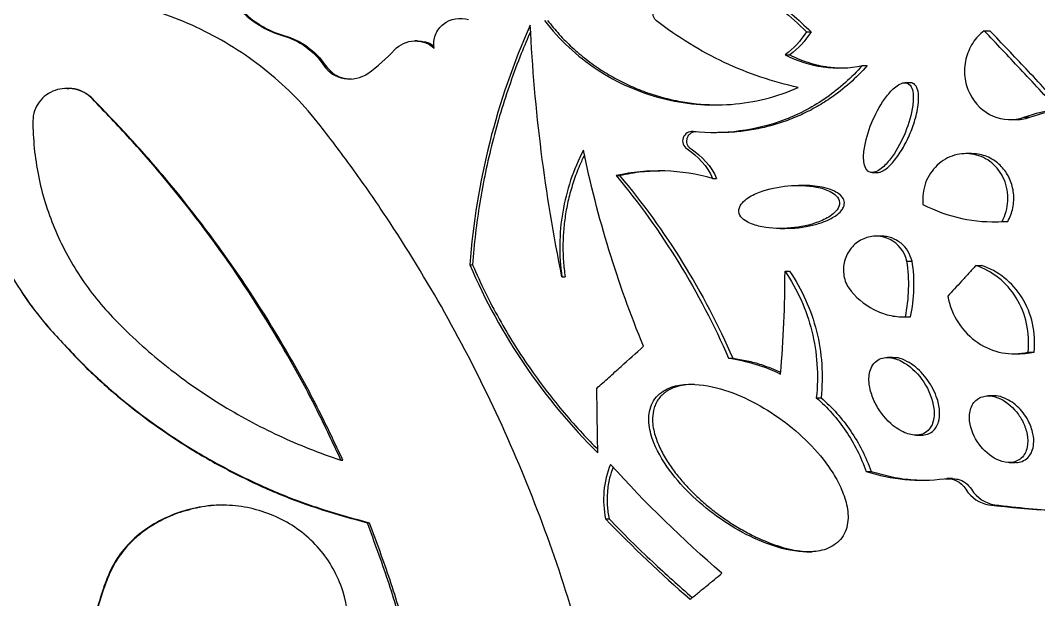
# Model space of a CAD drawing. Header units: millimetres. Extents: x 8 to 586, y 8 to 412.
# Drawn here: x 245.08 to 261.48, y 236.72 to 246.05 of the extents above; entities that cross this region are included whole.
import ezdxf

# ---------------------------------------------------------------- set-up
doc = ezdxf.new("R2010")
doc.units = ezdxf.units.MM
doc.layers.add('OUTLINE', color=7, linetype='Continuous', lineweight=25)

msp = doc.modelspace()

# ---------------------------------------------------------------- linework, layer by layer
at = {"layer": 'OUTLINE'}
for p, q in [((257.73888, 245.86256), (257.81378, 245.86256)), ((260.60084, 245.87928), (260.69267, 245.87928)), ((251.47715, 245.7162), (251.43844, 245.7162)), ((257.39763, 245.49222), (257.47052, 245.49222)), ((258.63901, 245.31868), (258.71927, 245.31868)), ((259.40955, 245.04261), (259.3246, 245.04261)), ((245.83525, 244.95234), (245.83078, 244.95234)), ((261.24136, 244.48584), (261.33707, 244.48584)), ((261.01649, 244.44883), (261.11159, 244.44883)), ((260.39891, 243.90188), (260.308, 243.90188)), ((254.67411, 243.54862), (254.73096, 243.54862)), ((256.22652, 243.50137), (256.29258, 243.50137)), ((258.79502, 243.5972), (258.87688, 243.5972)), ((257.68765, 243.38996), (257.61266, 243.38996)), ((257.31597, 242.69749), (257.38895, 242.69749)), ((260.73559, 242.80497), (260.82892, 242.80497)), ((260.88816, 242.80982), (260.98189, 242.80982)), ((258.94238, 242.57389), (258.8601, 242.57389)), ((252.31838, 242.11395), (252.36132, 242.11395)), ((259.35638, 242.17136), (259.44107, 242.17136)), ((260.46603, 242.10048), (260.5573, 242.10048)), ((253.80126, 241.91736), (253.853, 241.91736)), ((257.39366, 242.00897), (257.46671, 242.00897)), ((259.3214, 241.27318), (259.40648, 241.27318)), ((259.33142, 241.27322), (259.41601, 241.27322)), ((259.40653, 241.27397), (259.41601, 241.27322)), ((245.564, 241.0686), (245.56687, 241.0686)), ((261.30814, 240.70783), (261.4045, 240.70783)), ((256.48426, 240.61023), (256.55198, 240.61023)), ((259.12593, 240.62139), (259.04239, 240.62139)), ((261.07762, 240.68014), (261.17327, 240.68014)), ((257.89768, 239.97216), (257.97383, 239.97216)), ((260.75692, 240.00287), (260.66365, 240.00287)), ((259.50088, 239.37054), (259.5872, 239.37054)), ((250.24288, 238.96931), (250.27357, 238.96931)), ((261.00559, 238.93012), (261.10095, 238.93012)), ((258.69988, 238.78813), (258.78086, 238.78813)), ((259.98041, 238.66449), (260.04664, 238.66975)), ((260.0922, 238.67258), (260.00058, 238.67258)), ((250.66402, 237.96123), (250.69724, 237.96123)), ((254.504, 238.02301), (254.56006, 238.02301))]:
    msp.add_line(p, q, dxfattribs=at)
at = {"layer": 'OUTLINE', "flags": 128}
msp.add_lwpolyline([(254.37927, 239.08556), (254.37493, 239.34522), (254.36842, 239.73472), (254.3619, 240.12421)], dxfattribs=at)
at = {"layer": 'OUTLINE'}
for points, knots in [([(253.94579, 247.3136), (254.30132, 247.32845), (254.65011, 247.308), (255.1637, 247.22666), (255.33329, 247.19102), (255.66922, 247.10227), (255.83649, 247.04877), (256.3259, 246.86336), (256.63402, 246.70795), (257.21504, 246.33359), (257.48969, 246.1126), (257.73888, 245.86256)], [0, 0, 0, 0, 0.25, 0.25, 0.375, 0.375, 0.5, 0.5, 0.75, 0.75, 1, 1, 1, 1]), ([(254.22266, 247.31284), (254.30926, 247.31372), (254.55738, 247.31624), (254.96851, 247.2724), (255.45124, 247.18305), (255.91217, 247.04913), (256.34367, 246.87927), (256.74892, 246.6764), (257.13739, 246.43386), (257.49676, 246.16332), (257.71152, 245.95957), (257.81378, 245.86256)], [0, 0, 0, 0, 0.06463682, 0.18517369, 0.30969976, 0.43422292, 0.54739542, 0.66056753, 0.77725538, 0.89393915, 1, 1, 1, 1]), ([(248.27233, 246.94257), (248.29224, 246.80735), (248.33198, 246.67872), (248.4496, 246.43414), (248.52625, 246.32175), (248.79974, 246.02331), (249.03875, 245.87902), (249.29924, 245.80426)], [0, 0, 0, 0, 0.25, 0.25, 0.5, 0.5, 1, 1, 1, 1]), ([(248.2912, 246.94257), (248.31128, 246.80699), (248.35141, 246.6781), (248.47011, 246.43316), (248.54735, 246.3208), (248.82282, 246.02249), (249.06292, 245.87881), (249.32421, 245.80426)], [0, 0, 0, 0, 0.25, 0.25, 0.5, 0.5, 1, 1, 1, 1]), ([(245.71177, 246.47265), (245.50595, 246.48161), (245.30264, 246.45272), (245.01163, 246.3537), (244.91898, 246.31204), (244.74245, 246.21127), (244.65769, 246.15128), (244.50398, 246.01723), (244.43459, 245.94323), (244.31125, 245.78082), (244.2574, 245.69193), (244.12814, 245.41581), (244.08127, 245.21174), (244.08072, 245.00538)], [0, 0, 0, 0, 0.25, 0.25, 0.375, 0.375, 0.5, 0.5, 0.625, 0.625, 0.75, 0.75, 1, 1, 1, 1]), ([(249.90866, 244.35601), (249.65842, 244.67707), (249.37684, 244.96212), (248.91123, 245.34062), (248.74874, 245.45851), (248.40894, 245.67756), (248.23125, 245.77873), (247.68926, 246.04967), (247.31198, 246.19026), (246.52595, 246.39317), (246.12025, 246.45399), (245.71177, 246.47265)], [0, 0, 0, 0, 0.25, 0.25, 0.375, 0.375, 0.5, 0.5, 0.75, 0.75, 1, 1, 1, 1]), ([(255.32491, 246.03916), (255.31233, 246.04903), (255.30115, 246.06125), (255.29239, 246.07493), (255.28361, 246.08863), (255.27702, 246.10419), (255.27332, 246.12027), (255.26977, 246.13566), (255.26878, 246.15197), (255.2705, 246.16775), (255.27216, 246.18295), (255.27637, 246.19807), (255.28271, 246.21189), (255.28907, 246.22577), (255.29774, 246.23871), (255.30798, 246.24976), (255.31858, 246.26119), (255.3311, 246.27089), (255.34454, 246.27831), (255.35879, 246.28618), (255.37441, 246.29168), (255.39023, 246.2946), (255.40357, 246.29705), (255.41728, 246.29772), (255.43075, 246.29666)], [0, 0, 0, 0, 0.00004961962, 0.00004961962, 0.00004961962, 0.000099375842, 0.000099375842, 0.000099375842, 0.000147006824, 0.000147006824, 0.000147006824, 0.000192854615, 0.000192854615, 0.000192854615, 0.000238885519, 0.000238885519, 0.000238885519, 0.000286470266, 0.000286470266, 0.000286470266, 0.000336956382, 0.000336956382, 0.000336956382, 0.000379318212, 0.000379318212, 0.000379318212, 0.000379318212]), ([(251.74424, 245.5979), (251.73112, 245.67029), (251.73828, 245.74522), (251.79029, 245.8809), (251.83562, 245.94168), (252.00491, 246.07637), (252.16153, 246.10269), (252.29845, 246.05844)], [0, 0, 0, 0, 0.25, 0.25, 0.5, 0.5, 1, 1, 1, 1]), ([(253.51921, 246.04607), (253.75869, 245.7323), (254.0421, 245.46993), (254.69041, 245.04294), (255.03867, 244.88951), (255.77688, 244.69862), (256.15017, 244.66586), (256.7121, 244.70931), (256.89767, 244.73918), (257.25879, 244.82963), (257.43535, 244.89026), (257.60801, 244.9661)], [0, 0, 0, 0, 0.25, 0.25, 0.5, 0.5, 0.75, 0.75, 0.875, 0.875, 1, 1, 1, 1]), ([(253.56913, 246.04608), (253.63063, 245.9699), (253.75361, 245.81754), (253.9628, 245.60859), (254.1895, 245.41635), (254.43102, 245.24523), (254.68211, 245.09675), (254.94308, 244.96998), (255.21504, 244.8653), (255.49716, 244.78259), (255.78512, 244.72449), (256.04546, 244.69127), (256.20882, 244.68896), (256.2746, 244.68803)], [0, 0, 0, 0, 0.09181684, 0.18363117, 0.2782183, 0.37281177, 0.46458568, 0.55636039, 0.6506202, 0.74488444, 0.84028732, 0.93568674, 1, 1, 1, 1]), ([(257.60801, 244.9661), (257.20106, 245.0549), (256.80115, 245.19026), (256.03216, 245.55068), (255.66677, 245.77358), (255.32491, 246.03916)], [0, 0, 0, 0, 0.5, 0.5, 1, 1, 1, 1]), ([(253.29862, 245.8725), (253.24678, 245.75261), (253.12888, 245.47997), (252.96821, 245.04449), (252.81315, 244.56897), (252.67962, 244.0875), (252.56701, 243.60143), (252.47597, 243.11028), (252.40477, 242.61431), (252.3758, 242.28074), (252.36132, 242.11395)], [0, 0, 0, 0, 0.100867954, 0.229394319, 0.357922809, 0.486454, 0.614319444, 0.742186949, 0.871091258, 1, 1, 1, 1]), ([(260.60084, 245.87928), (260.5296, 245.82508), (260.46778, 245.75877), (260.36656, 245.60253), (260.3293, 245.51578), (260.28519, 245.32996), (260.27923, 245.23344), (260.3, 245.04406), (260.32695, 244.95183), (260.44889, 244.70239), (260.58732, 244.57233), (260.90129, 244.43779), (261.07853, 244.43093), (261.24136, 244.48585)], [0, 0, 0, 0, 0.125, 0.125, 0.25, 0.25, 0.375, 0.375, 0.5, 0.5, 0.75, 0.75, 1, 1, 1, 1]), ([(261.79303, 244.60824), (261.69147, 244.71784), (261.5896, 244.82744), (261.4874, 244.93703), (261.3852, 245.04662), (261.28269, 245.1562), (261.17986, 245.26578), (260.98793, 245.4703), (260.79491, 245.6748), (260.60084, 245.87928)], [0, 0, 0, 0, 0.00048387041, 0.00048387041, 0.00048387041, 0.00096774082, 0.00096774082, 0.00096774082, 0.00187089244, 0.00187089244, 0.00187089244, 0.00187089244]), ([(261.892, 244.60824), (261.79016, 244.71749), (261.688, 244.82674), (261.58552, 244.93598), (261.48304, 245.04522), (261.38024, 245.15446), (261.27713, 245.26369), (261.08341, 245.46891), (260.88857, 245.67411), (260.69267, 245.87928)], [0, 0, 0, 0, 0.00048387041, 0.00048387041, 0.00048387041, 0.00096774082, 0.00096774082, 0.00096774082, 0.00187686103, 0.00187686103, 0.00187686103, 0.00187686103]), ([(251.107, 245.57234), (251.18871, 245.66027), (251.30419, 245.71127), (251.53818, 245.72044), (251.65643, 245.67834), (251.74424, 245.5979)], [0, 0, 0, 0, 0.5, 0.5, 1, 1, 1, 1]), ([(251.47673, 245.70973), (251.50594, 245.71053), (251.58782, 245.71277), (251.68086, 245.67626), (251.73315, 245.63576), (251.74381, 245.62751)], [0, 0, 0, 0, 0.30627768, 0.85866765, 1, 1, 1, 1]), ([(257.39763, 245.49222), (257.59052, 245.39164), (257.79712, 245.32612), (258.21946, 245.26777), (258.43076, 245.27493), (258.63901, 245.31869)], [0, 0, 0, 0, 0.5, 0.5, 1, 1, 1, 1]), ([(257.47052, 245.49222), (257.52441, 245.46611), (257.63262, 245.41366), (257.8523, 245.33861), (258.09685, 245.28449), (258.28491, 245.28377), (258.36153, 245.28347)], [0, 0, 0, 0, 0.19191406, 0.3853886, 0.74961361, 1, 1, 1, 1]), ([(249.96595, 245.32112), (250.04084, 245.20812), (250.16282, 245.13208), (250.42425, 245.08637), (250.56393, 245.11646), (250.6748, 245.19364)], [0, 0, 0, 0, 0.5, 0.5, 1, 1, 1, 1]), ([(249.99487, 245.32111), (250.03021, 245.27852), (250.10086, 245.1934), (250.2509, 245.11635), (250.35896, 245.10751), (250.41234, 245.10315)], [0, 0, 0, 0, 0.33635414, 0.67219845, 1, 1, 1, 1]), ([(258.63901, 245.31869), (258.46703, 245.12308), (258.2758, 244.95261), (257.85553, 244.65992), (257.63236, 244.54199), (257.1644, 244.36141), (256.91636, 244.29852), (256.41901, 244.23334), (256.16773, 244.2297), (255.91375, 244.25578)], [0, 0, 0, 0, 0.25, 0.25, 0.5, 0.5, 0.75, 0.75, 1, 1, 1, 1]), ([(258.71927, 245.31868), (258.62694, 245.22158), (258.44085, 245.02586), (258.15313, 244.80659), (257.88094, 244.63856), (257.62976, 244.51288), (257.36666, 244.4092), (257.0959, 244.32933), (256.82204, 244.27473), (256.56181, 244.24315), (256.39179, 244.2413), (256.31415, 244.24046)], [0, 0, 0, 0, 0.14540599, 0.29306045, 0.39562485, 0.49819267, 0.60372009, 0.70924775, 0.81161213, 0.91397622, 1, 1, 1, 1]), ([(244.08072, 245.00538), (244.08057, 244.64399), (244.11352, 244.28834), (244.24229, 243.58798), (244.33879, 243.24152), (244.59432, 242.56761), (244.75055, 242.24652), (245.11685, 241.6344), (245.32812, 241.34206), (245.564, 241.0686)], [0, 0, 0, 0, 0.25, 0.25, 0.5, 0.5, 0.75, 0.75, 1, 1, 1, 1]), ([(258.75045, 243.60676), (258.78254, 243.59206), (258.81888, 243.59617), (258.88439, 243.62009), (258.91445, 243.63919), (258.99867, 243.70445), (259.04682, 243.75821), (259.17962, 243.93073), (259.25118, 244.06008), (259.3696, 244.33126), (259.41696, 244.47375), (259.45548, 244.69399), (259.46339, 244.76949), (259.4554, 244.8813), (259.4495, 244.91882), (259.42244, 244.98801), (259.3998, 245.01951), (259.33685, 245.04762), (259.30037, 245.04336), (259.23581, 245.01938), (259.20569, 245.00015), (259.12234, 244.93527), (259.07374, 244.88109), (258.9411, 244.70893), (258.86912, 244.57955), (258.7502, 244.30907), (258.7025, 244.167), (258.66359, 243.94723), (258.65549, 243.87175), (258.66346, 243.7595), (258.66924, 243.7229), (258.69585, 243.65365), (258.71836, 243.62145), (258.75045, 243.60676)], [0, 0, 0, 0, 0.03125, 0.03125, 0.0625, 0.0625, 0.125, 0.125, 0.25, 0.25, 0.375, 0.375, 0.4375, 0.4375, 0.46875, 0.46875, 0.5, 0.5, 0.53125, 0.53125, 0.5625, 0.5625, 0.625, 0.625, 0.75, 0.75, 0.875, 0.875, 0.9375, 0.9375, 0.96875, 0.96875, 1, 1, 1, 1]), ([(258.87677, 243.59809), (258.8926, 243.59955), (258.93932, 243.60386), (259.01184, 243.64804), (259.08938, 243.71455), (259.19108, 243.83118), (259.30402, 244.0016), (259.41479, 244.23064), (259.48782, 244.43692), (259.52947, 244.61427), (259.54748, 244.75791), (259.54448, 244.87647), (259.52043, 244.96177), (259.49245, 245.00877), (259.45556, 245.03428), (259.42782, 245.04381), (259.41229, 245.04162), (259.40906, 245.04116)], [0, 0, 0, 0, 0.02878676, 0.08498176, 0.14666931, 0.20852623, 0.35205742, 0.49534676, 0.63863448, 0.71920786, 0.79963046, 0.88009564, 0.91417752, 0.94859635, 0.97132551, 0.99404934, 1, 1, 1, 1]), ([(246.23489, 244.78751), (246.15867, 244.86433), (246.06107, 244.91639), (245.8519, 244.96186), (245.7399, 244.95479), (245.5388, 244.88327), (245.44806, 244.81863), (245.31883, 244.64556), (245.28332, 244.54031), (245.2827, 244.43195)], [0, 0, 0, 0, 0.25, 0.25, 0.5, 0.5, 0.75, 0.75, 1, 1, 1, 1]), ([(246.24172, 244.7875), (246.2184, 244.80866), (246.17174, 244.85098), (246.0626, 244.91244), (245.94693, 244.95434), (245.85996, 244.94689), (245.83555, 244.9448)], [0, 0, 0, 0, 0.20974664, 0.41950822, 0.83702712, 1, 1, 1, 1]), ([(250.24288, 238.96931), (250.11739, 239.2372), (249.99176, 239.50509), (249.72706, 240.03394), (249.58732, 240.29454), (249.14967, 241.06699), (248.83599, 241.56925), (248.16352, 242.54381), (247.80487, 243.01603), (247.23931, 243.69947), (247.04562, 243.923), (246.64576, 244.35972), (246.44041, 244.57362), (246.23489, 244.78751)], [0, 0, 0, 0, 0.125, 0.125, 0.25, 0.25, 0.5, 0.5, 0.75, 0.75, 0.875, 0.875, 1, 1, 1, 1]), ([(250.27357, 238.96931), (250.14722, 239.23743), (250.02074, 239.50555), (249.75424, 240.03477), (249.61355, 240.29552), (249.17303, 241.06833), (248.85735, 241.57068), (248.18077, 242.54522), (247.82004, 243.01728), (247.25135, 243.70035), (247.05662, 243.92373), (246.65466, 244.3601), (246.44828, 244.57381), (246.24172, 244.78751)], [0, 0, 0, 0, 0.125, 0.125, 0.25, 0.25, 0.5, 0.5, 0.75, 0.75, 0.875, 0.875, 1, 1, 1, 1]), ([(261.11151, 244.45121), (261.14312, 244.45132), (261.21952, 244.45158), (261.29362, 244.47318), (261.33707, 244.48584)], [0, 0, 0, 0, 0.41369645, 1, 1, 1, 1]), ([(245.2827, 244.43195), (245.2829, 244.13414), (245.31246, 243.83945), (245.42994, 243.25625), (245.51678, 242.97393), (245.74215, 242.43172), (245.88219, 242.16911), (246.20963, 241.67474), (246.39534, 241.44464), (246.60243, 241.23122)], [0, 0, 0, 0, 0.25, 0.25, 0.5, 0.5, 0.75, 0.75, 1, 1, 1, 1]), ([(254.98759, 230.94276), (254.96524, 231.24757), (254.94147, 231.55214), (254.87856, 232.15871), (254.84127, 232.46101), (254.71418, 233.36538), (254.60783, 233.96469), (254.22189, 235.75158), (253.87816, 236.91869), (253.23412, 238.62249), (252.99754, 239.1836), (252.48594, 240.27946), (252.2104, 240.81577), (251.62034, 241.86584), (251.30528, 242.37927), (250.80457, 243.13354), (250.63275, 243.38217), (250.27646, 243.87224), (250.09275, 244.11413), (249.90866, 244.35601)], [0, 0, 0, 0, 0.0625, 0.0625, 0.125, 0.125, 0.25, 0.25, 0.5, 0.5, 0.625, 0.625, 0.75, 0.75, 0.875, 0.875, 0.9375, 0.9375, 1, 1, 1, 1]), ([(255.91375, 244.25578), (255.88066, 244.25873), (255.8473, 244.25124), (255.7902, 244.2168), (255.76664, 244.18907), (255.74275, 244.1244), (255.74245, 244.08708), (255.76556, 244.02227), (255.78832, 243.99463), (255.81665, 243.97643)], [0, 0, 0, 0, 0.25, 0.25, 0.5, 0.5, 0.75, 0.75, 1, 1, 1, 1]), ([(255.96387, 244.25419), (255.94713, 244.2536), (255.91145, 244.25235), (255.86313, 244.22449), (255.82683, 244.18283), (255.8084, 244.13325), (255.80739, 244.0832), (255.82224, 244.03696), (255.84779, 244.0003), (255.87033, 243.98373), (255.88026, 243.97643)], [0, 0, 0, 0, 0.13062952, 0.278434, 0.41731889, 0.54468115, 0.66628267, 0.78357827, 0.9046953, 1, 1, 1, 1]), ([(254.14737, 243.95527), (253.98586, 243.64424), (253.87275, 243.30868), (253.75482, 242.6144), (253.75047, 242.26548), (253.80126, 241.91736)], [0, 0, 0, 0, 0.5, 0.5, 1, 1, 1, 1]), ([(254.16501, 243.8789), (254.13767, 243.82309), (254.07035, 243.68561), (253.98637, 243.45723), (253.91064, 243.19689), (253.85825, 242.93817), (253.82663, 242.68202), (253.81493, 242.42865), (253.82136, 242.17285), (253.84246, 242.00252), (253.853, 241.91736)], [0, 0, 0, 0, 0.09275414, 0.22846431, 0.36168125, 0.49582829, 0.62028673, 0.74474567, 0.87237284, 1, 1, 1, 1]), ([(260.88816, 242.80983), (260.94367, 242.91141), (260.97649, 243.02688), (260.98801, 243.26107), (260.96686, 243.37938), (260.87538, 243.59181), (260.80624, 243.68272), (260.63931, 243.82062), (260.54108, 243.86728), (260.33475, 243.90967), (260.22742, 243.90516), (260.02275, 243.84561), (259.9257, 243.79044), (259.76405, 243.63845), (259.6984, 243.5409), (259.61741, 243.32214), (259.60245, 243.20234), (259.61475, 243.08443)], [0, 0, 0, 0, 0.125, 0.125, 0.25, 0.25, 0.375, 0.375, 0.5, 0.5, 0.625, 0.625, 0.75, 0.75, 0.875, 0.875, 1, 1, 1, 1]), ([(260.98189, 242.80982), (260.99903, 242.84441), (261.03329, 242.91358), (261.06503, 243.02746), (261.07953, 243.14515), (261.07646, 243.26333), (261.0552, 243.37819), (261.01764, 243.48681), (260.96478, 243.58692), (260.8974, 243.67716), (260.81673, 243.75449), (260.72287, 243.81976), (260.61749, 243.86721), (260.5074, 243.89696), (260.43323, 243.89931), (260.39814, 243.90042)], [0, 0, 0, 0, 0.07563922, 0.15121871, 0.22693524, 0.30265167, 0.3772393, 0.45185643, 0.526687, 0.60152284, 0.67907889, 0.75664726, 0.84058678, 0.92457259, 1, 1, 1, 1]), ([(256.22652, 243.50137), (255.97637, 243.57407), (255.71748, 243.61435), (255.19435, 243.62997), (254.93281, 243.60551), (254.67411, 243.54861)], [0, 0, 0, 0, 0.5, 0.5, 1, 1, 1, 1]), ([(254.67411, 243.54861), (255.04287, 243.1062), (255.38028, 242.63804), (255.98595, 241.65485), (256.25279, 241.14244), (256.48426, 240.61023)], [0, 0, 0, 0, 0.5, 0.5, 1, 1, 1, 1]), ([(255.42209, 243.62217), (255.31158, 243.61987), (255.08006, 243.61506), (254.85079, 243.57142), (254.73096, 243.54862)], [0, 0, 0, 0, 0.4773418, 1, 1, 1, 1]), ([(254.73096, 243.54861), (255.10164, 243.10654), (255.44099, 242.63858), (256.05036, 241.65539), (256.31894, 241.14283), (256.55198, 240.61023)], [0, 0, 0, 0, 0.5, 0.5, 1, 1, 1, 1]), ([(256.65027, 242.97036), (256.65366, 242.92819), (256.67658, 242.89126), (256.73368, 242.83444), (256.76758, 242.81289), (256.8729, 242.7597), (256.94852, 242.73864), (257.17766, 242.6945), (257.33407, 242.69165), (257.64273, 242.71913), (257.79575, 242.74943), (258.01256, 242.83284), (258.08422, 242.8672), (258.17886, 242.9379), (258.20906, 242.96509), (258.25692, 243.0316), (258.27428, 243.07313), (258.26899, 243.1566), (258.24679, 243.19477), (258.19075, 243.25247), (258.15746, 243.27404), (258.05287, 243.32793), (257.97856, 243.34877), (257.75239, 243.39287), (257.59607, 243.39583), (257.28672, 243.3683), (257.132, 243.33794), (256.91112, 243.25363), (256.83923, 243.21961), (256.74216, 243.14765), (256.7116, 243.12012), (256.66397, 243.05372), (256.64687, 243.01253), (256.65027, 242.97036)], [0, 0, 0, 0, 0.03125, 0.03125, 0.0625, 0.0625, 0.125, 0.125, 0.25, 0.25, 0.375, 0.375, 0.4375, 0.4375, 0.46875, 0.46875, 0.5, 0.5, 0.53125, 0.53125, 0.5625, 0.5625, 0.625, 0.625, 0.75, 0.75, 0.875, 0.875, 0.9375, 0.9375, 0.96875, 0.96875, 1, 1, 1, 1]), ([(257.38894, 242.70156), (257.43338, 242.70095), (257.5592, 242.69923), (257.7492, 242.72722), (257.95591, 242.77758), (258.10949, 242.84088), (258.22419, 242.90959), (258.29259, 242.96999), (258.33484, 243.03174), (258.3519, 243.08697), (258.3495, 243.13669), (258.32892, 243.18791), (258.27764, 243.24818), (258.17611, 243.30933), (258.03412, 243.35681), (257.87424, 243.38139), (257.75804, 243.39138), (257.69633, 243.38932), (257.68714, 243.38901)], [0, 0, 0, 0, 0.07122671, 0.20162622, 0.30698438, 0.41209711, 0.46520911, 0.51798823, 0.55319423, 0.5781611, 0.60329531, 0.62572921, 0.66076897, 0.72440853, 0.81238809, 0.90073419, 0.98521236, 1, 1, 1, 1]), ([(259.61475, 243.08443), (259.81444, 242.98003), (260.02454, 242.90402), (260.45431, 242.81184), (260.67131, 242.79602), (260.88816, 242.80983)], [0, 0, 0, 0, 0.5, 0.5, 1, 1, 1, 1]), ([(259.35638, 242.17137), (259.31934, 242.32629), (259.21532, 242.45461), (258.95378, 242.58645), (258.79746, 242.59139), (258.59237, 242.50351), (258.52973, 242.45933), (258.42659, 242.3461), (258.38589, 242.27683), (258.33749, 242.12697), (258.32913, 242.04563), (258.34777, 241.88748), (258.37442, 241.81195), (258.41489, 241.74522)], [0, 0, 0, 0, 0.25, 0.25, 0.5, 0.5, 0.625, 0.625, 0.75, 0.75, 0.875, 0.875, 1, 1, 1, 1]), ([(259.44107, 242.17136), (259.42202, 242.227), (259.38397, 242.33819), (259.26563, 242.46826), (259.14015, 242.53937), (259.02837, 242.56978), (258.97008, 242.57226), (258.9418, 242.57346)], [0, 0, 0, 0, 0.24233463, 0.4842505, 0.73851062, 0.87312776, 1, 1, 1, 1]), ([(252.31838, 242.11395), (252.56181, 241.54362), (252.86117, 241.00066), (253.55566, 239.98406), (253.94727, 239.51479), (254.37927, 239.08556)], [0, 0, 0, 0, 0.5, 0.5, 1, 1, 1, 1]), ([(252.36132, 242.11395), (252.42759, 241.96586), (252.56033, 241.66927), (252.78797, 241.23935), (253.03552, 240.82123), (253.29518, 240.43039), (253.5634, 240.06543), (253.83846, 239.72538), (254.10941, 239.41673), (254.29497, 239.22829), (254.3783, 239.14367)], [0, 0, 0, 0, 0.13379581, 0.26797287, 0.40176712, 0.53592995, 0.65706887, 0.77821084, 0.9004022, 1, 1, 1, 1]), ([(260.46603, 242.10047), (260.42739, 242.05817), (260.38871, 242.01586), (260.34999, 241.97356), (260.31127, 241.93125), (260.27252, 241.88895), (260.23374, 241.84664), (260.16123, 241.76755), (260.08861, 241.68845), (260.01586, 241.60935)], [0, 0, 0, 0, 0.000180830066, 0.000180830066, 0.000180830066, 0.000361660131, 0.000361660131, 0.000361660131, 0.000699714563, 0.000699714563, 0.000699714563, 0.000699714563]), ([(261.30814, 240.70783), (261.32474, 240.86198), (261.31664, 241.01581), (261.25078, 241.31444), (261.19391, 241.45474), (261.03961, 241.70556), (260.94262, 241.81469), (260.72172, 241.99055), (260.59803, 242.05689), (260.46603, 242.10047)], [0, 0, 0, 0, 0.25, 0.25, 0.5, 0.5, 0.75, 0.75, 1, 1, 1, 1]), ([(261.4045, 240.70783), (261.42122, 240.86231), (261.41297, 241.01658), (261.3464, 241.31558), (261.28889, 241.45609), (261.13345, 241.70664), (261.03574, 241.81563), (260.81389, 241.99089), (260.68964, 242.05704), (260.5573, 242.10047)], [0, 0, 0, 0, 0.25, 0.25, 0.5, 0.5, 0.75, 0.75, 1, 1, 1, 1]), ([(257.39366, 242.00897), (257.59251, 241.71775), (257.73962, 241.3882), (257.86803, 240.87136), (257.89652, 240.69369), (257.921, 240.3329), (257.91697, 240.15252), (257.89768, 239.97215)], [0, 0, 0, 0, 0.5, 0.5, 0.75, 0.75, 1, 1, 1, 1]), ([(257.46671, 242.00897), (257.66646, 241.71817), (257.81453, 241.38883), (257.94385, 240.8719), (257.97258, 240.69406), (257.99727, 240.33311), (257.99324, 240.15264), (257.97383, 239.97215)], [0, 0, 0, 0, 0.5, 0.5, 0.75, 0.75, 1, 1, 1, 1]), ([(245.08094, 241.70819), (245.085, 241.70153), (245.17626, 241.552), (245.34029, 241.33887), (245.50731, 241.13964), (245.56687, 241.0686)], [0, 0, 0, 0, 0.029108921, 0.653800425, 1, 1, 1, 1]), ([(258.41489, 241.74522), (258.52429, 241.59342), (258.66621, 241.47301), (258.90304, 241.3525), (258.98724, 241.32139), (259.15725, 241.28168), (259.24369, 241.27251), (259.33142, 241.27322)], [0, 0, 0, 0, 0.5, 0.5, 0.75, 0.75, 1, 1, 1, 1]), ([(260.01586, 241.60935), (260.04504, 241.45259), (260.10383, 241.30609), (260.26969, 241.05005), (260.3767, 240.94153), (260.61676, 240.77868), (260.75186, 240.72333), (261.02743, 240.67174), (261.17017, 240.67529), (261.30814, 240.70783)], [0, 0, 0, 0, 0.25, 0.25, 0.5, 0.5, 0.75, 0.75, 1, 1, 1, 1]), ([(246.60243, 241.23122), (246.85531, 240.97094), (247.12319, 240.72817), (247.68754, 240.27623), (247.98411, 240.06721), (248.59724, 239.68775), (248.91583, 239.51604), (249.56805, 239.21282), (249.90172, 239.08109), (250.24288, 238.96931)], [0, 0, 0, 0, 0.25, 0.25, 0.5, 0.5, 0.75, 0.75, 1, 1, 1, 1]), ([(245.564, 241.0686), (245.73547, 240.88075), (245.90682, 240.69284), (246.26472, 240.33303), (246.4521, 240.162), (247.03654, 239.67247), (247.45089, 239.37591), (248.10188, 238.98233), (248.32473, 238.85935), (248.77552, 238.63121), (249.00378, 238.52528), (249.46727, 238.33309), (249.70284, 238.24767), (250.18079, 238.09624), (250.4226, 238.02877), (250.66402, 237.96123)], [0, 0, 0, 0, 0.125, 0.125, 0.25, 0.25, 0.5, 0.5, 0.625, 0.625, 0.75, 0.75, 0.875, 0.875, 1, 1, 1, 1]), ([(245.56687, 241.0686), (245.73963, 240.88046), (245.91226, 240.69225), (246.2728, 240.33205), (246.46151, 240.16088), (247.04995, 239.67111), (247.46697, 239.37458), (248.12183, 238.9812), (248.34596, 238.85832), (248.79927, 238.63037), (249.02877, 238.52454), (249.49471, 238.33259), (249.73148, 238.24729), (250.21175, 238.09607), (250.45469, 238.02868), (250.69724, 237.96123)], [0, 0, 0, 0, 0.125, 0.125, 0.25, 0.25, 0.5, 0.5, 0.625, 0.625, 0.75, 0.75, 0.875, 0.875, 1, 1, 1, 1]), ([(254.3619, 240.12421), (254.42725, 240.18278), (254.49256, 240.24134), (254.55781, 240.2999), (254.62306, 240.35847), (254.68826, 240.41703), (254.75341, 240.47558), (254.87403, 240.584), (254.99446, 240.6924), (255.1147, 240.8008)], [0, 0, 0, 0, 0.00026835082, 0.00026835082, 0.00026835082, 0.00053670165, 0.00053670165, 0.00053670165, 0.00103352828, 0.00103352828, 0.00103352828, 0.00103352828]), ([(261.17322, 240.68256), (261.20338, 240.68245), (261.28117, 240.68218), (261.35766, 240.69809), (261.4045, 240.70783)], [0, 0, 0, 0, 0.38773215, 1, 1, 1, 1]), ([(256.55198, 240.61023), (256.62989, 240.59745), (256.78571, 240.57191), (257.04661, 240.50292), (257.22147, 240.42683), (257.3239, 240.38225)], [0, 0, 0, 0, 0.29288175, 0.58576964, 1, 1, 1, 1]), ([(258.86537, 240.56416), (258.80628, 240.51803), (258.76946, 240.44461), (258.73986, 240.29169), (258.74458, 240.21183), (258.77428, 240.06039), (258.7999, 239.9867), (258.8637, 239.84952), (258.90248, 239.78474), (259.03579, 239.60326), (259.14683, 239.49958), (259.33546, 239.40087), (259.40394, 239.37693), (259.5449, 239.36635), (259.61908, 239.3822), (259.70528, 239.45015), (259.73008, 239.47982), (259.76662, 239.54731), (259.77864, 239.58488), (259.80078, 239.69987), (259.79629, 239.77955), (259.75236, 240.0082), (259.68437, 240.14744), (259.50811, 240.38942), (259.3998, 240.49153), (259.20969, 240.59108), (259.14038, 240.61513), (259.03369, 240.62294), (258.99839, 240.62099), (258.92862, 240.60331), (258.89491, 240.58722), (258.86537, 240.56416)], [0, 0, 0, 0, 0.0625, 0.0625, 0.125, 0.125, 0.1875, 0.1875, 0.25, 0.25, 0.375, 0.375, 0.4375, 0.4375, 0.5, 0.5, 0.53125, 0.53125, 0.5625, 0.5625, 0.625, 0.625, 0.75, 0.75, 0.875, 0.875, 0.9375, 0.9375, 0.96875, 0.96875, 1, 1, 1, 1]), ([(259.58709, 239.37143), (259.62049, 239.37352), (259.684, 239.37747), (259.76929, 239.42537), (259.83211, 239.4971), (259.87503, 239.60266), (259.88709, 239.7223), (259.87357, 239.84602), (259.84115, 239.97378), (259.78348, 240.11252), (259.69607, 240.25644), (259.58914, 240.38607), (259.46357, 240.49828), (259.32543, 240.57812), (259.2089, 240.62196), (259.14266, 240.61736), (259.1254, 240.61616)], [0, 0, 0, 0, 0.05870361, 0.111643497, 0.164673295, 0.21502609, 0.293622286, 0.353836931, 0.414165349, 0.506228699, 0.598406342, 0.692507695, 0.788260077, 0.883792695, 0.969711659, 1, 1, 1, 1]), ([(255.29883, 239.95658), (255.24023, 239.87702), (255.2104, 239.77965), (255.19414, 239.58195), (255.2089, 239.4836), (255.28862, 239.19838), (255.38143, 239.0266), (255.60037, 238.70982), (255.7251, 238.56671), (255.99432, 238.30076), (256.14032, 238.17861), (256.44503, 237.95775), (256.6047, 237.85867), (256.93313, 237.6902), (257.10215, 237.61903), (257.45499, 237.51614), (257.63627, 237.48517), (257.91022, 237.49896), (258.00226, 237.51541), (258.17314, 237.5878), (258.25281, 237.64305), (258.36673, 237.79822), (258.39779, 237.89748), (258.41538, 238.09383), (258.40196, 238.19384), (258.35271, 238.38259), (258.31686, 238.47422), (258.23403, 238.64766), (258.18613, 238.73007), (258.02813, 238.96792), (257.90522, 239.11371), (257.64026, 239.38186), (257.49695, 239.50386), (257.19504, 239.72521), (257.03644, 239.82424), (256.70444, 239.99415), (256.53276, 240.06538), (256.17724, 240.16692), (255.99039, 240.19817), (255.70817, 240.18238), (255.61603, 240.16588), (255.43972, 240.09201), (255.35743, 240.03613), (255.29883, 239.95658)], [0, 0, 0, 0, 0.03125, 0.03125, 0.0625, 0.0625, 0.125, 0.125, 0.1875, 0.1875, 0.25, 0.25, 0.3125, 0.3125, 0.375, 0.375, 0.4375, 0.4375, 0.46875, 0.46875, 0.5, 0.5, 0.53125, 0.53125, 0.5625, 0.5625, 0.59375, 0.59375, 0.625, 0.625, 0.6875, 0.6875, 0.75, 0.75, 0.8125, 0.8125, 0.875, 0.875, 0.9375, 0.9375, 0.96875, 0.96875, 1, 1, 1, 1]), ([(255.93641, 240.18781), (255.90369, 240.18784), (255.82387, 240.18793), (255.69592, 240.1677), (255.54922, 240.11754), (255.4325, 240.04382), (255.37681, 239.97722), (255.35954, 239.95657)], [0, 0, 0, 0, 0.15450199, 0.37690331, 0.60569033, 0.87771914, 1, 1, 1, 1]), ([(255.35954, 239.95657), (255.34475, 239.93413), (255.31469, 239.8885), (255.27553, 239.78567), (255.25567, 239.66042), (255.26466, 239.51906), (255.30024, 239.35607), (255.37469, 239.16387), (255.48968, 238.95588), (255.62409, 238.76517), (255.7711, 238.58945), (255.93045, 238.42371), (256.10533, 238.2641), (256.29433, 238.1129), (256.49619, 237.97074), (256.70612, 237.84235), (256.9614, 237.70946), (257.21021, 237.60766), (257.44922, 237.53848), (257.61798, 237.50738), (257.74592, 237.49293), (257.81191, 237.49436), (257.83152, 237.49478)], [0, 0, 0, 0, 0.0200141, 0.04068572, 0.08096688, 0.11242998, 0.14476838, 0.20422257, 0.26514439, 0.32244902, 0.37978118, 0.43849307, 0.49721269, 0.56056916, 0.62418215, 0.68753907, 0.75118083, 0.84832906, 0.89789029, 0.94742874, 0.98437797, 1, 1, 1, 1]), ([(257.89768, 239.97215), (258.07719, 239.81662), (258.23706, 239.63702), (258.50829, 239.23729), (258.61785, 239.02047), (258.69988, 238.78812)], [0, 0, 0, 0, 0.5, 0.5, 1, 1, 1, 1]), ([(257.97383, 239.97215), (258.15415, 239.81685), (258.31492, 239.63742), (258.58787, 239.23771), (258.69821, 239.02079), (258.78086, 238.78812)], [0, 0, 0, 0, 0.5, 0.5, 1, 1, 1, 1]), ([(260.46829, 239.9311), (260.41934, 239.88682), (260.38724, 239.82341), (260.35899, 239.68701), (260.36198, 239.61616), (260.40063, 239.41442), (260.46566, 239.29016), (260.62987, 239.08819), (260.73129, 239.00649), (260.90504, 238.9393), (260.96656, 238.92673), (261.08909, 238.9351), (261.15014, 238.95693), (261.2471, 239.04496), (261.27923, 239.10862), (261.30742, 239.24515), (261.30463, 239.31632), (261.27939, 239.45123), (261.25647, 239.51659), (261.19837, 239.6369), (261.1626, 239.69278), (261.03949, 239.84578), (260.93769, 239.92749), (260.76436, 239.99397), (260.70282, 240.0064), (260.57883, 239.99759), (260.51725, 239.97539), (260.46829, 239.9311)], [0, 0, 0, 0, 0.0625, 0.0625, 0.125, 0.125, 0.25, 0.25, 0.375, 0.375, 0.4375, 0.4375, 0.5, 0.5, 0.5625, 0.5625, 0.625, 0.625, 0.6875, 0.6875, 0.75, 0.75, 0.875, 0.875, 0.9375, 0.9375, 1, 1, 1, 1]), ([(261.10121, 238.93495), (261.1135, 238.93356), (261.15949, 238.92836), (261.239, 238.95591), (261.32175, 239.01885), (261.37824, 239.11555), (261.40532, 239.24269), (261.39423, 239.37775), (261.35787, 239.50327), (261.30573, 239.61779), (261.23212, 239.73104), (261.13539, 239.83656), (261.02381, 239.92372), (260.89778, 239.98145), (260.80418, 240.01094), (260.75672, 240.00273), (260.75632, 240.00266)], [0, 0, 0, 0, 0.02515717, 0.09417912, 0.16365966, 0.22462156, 0.29738745, 0.39442392, 0.46492405, 0.53552586, 0.62717002, 0.71883409, 0.81090526, 0.90279839, 0.99916952, 1, 1, 1, 1]), ([(245.12623, 235.50222), (244.8283, 236.16343), (244.46241, 236.79038), (243.6101, 237.9614), (243.12496, 238.50337), (242.59098, 238.99347)], [0, 0, 0, 0, 0.5, 0.5, 1, 1, 1, 1]), ([(254.58205, 238.90056), (254.52659, 238.76199), (254.49144, 238.61559), (254.46513, 238.31728), (254.47385, 238.16922), (254.504, 238.02301)], [0, 0, 0, 0, 0.5, 0.5, 1, 1, 1, 1]), ([(254.62417, 238.85536), (254.60413, 238.79806), (254.55881, 238.6685), (254.52912, 238.46038), (254.52449, 238.23808), (254.54812, 238.09523), (254.56006, 238.02301)], [0, 0, 0, 0, 0.2152998, 0.48674883, 0.74052999, 1, 1, 1, 1]), ([(258.78086, 238.78813), (258.89277, 238.75616), (259.11658, 238.69222), (259.41962, 238.64988), (259.6079, 238.64862), (259.68162, 238.64813)], [0, 0, 0, 0, 0.37829312, 0.75658159, 1, 1, 1, 1]), ([(260.09128, 238.66709), (260.12028, 238.66714), (260.19331, 238.66729), (260.30622, 238.61241), (260.36571, 238.53783), (260.3961, 238.49973)], [0, 0, 0, 0, 0.24361384, 0.61362261, 1, 1, 1, 1]), ([(248.35255, 238.24106), (248.34238, 238.24183), (248.21236, 238.25162), (247.96089, 238.21306), (247.64788, 238.13352), (247.38501, 238.02133), (247.17005, 237.90014), (246.96115, 237.74678), (246.76764, 237.55644), (246.60155, 237.3243), (246.47918, 237.06487), (246.38501, 236.7927), (246.332, 236.60795), (246.30549, 236.51557)], [0, 0, 0, 0, 0.01051919, 0.13447875, 0.25846607, 0.34274748, 0.42728998, 0.51149591, 0.6081271, 0.70466833, 0.80275785, 0.90136622, 1, 1, 1, 1]), ([(260.77086, 238.25137), (260.95312, 238.22984), (261.31766, 238.18678), (261.82033, 238.15487), (262.13868, 238.15126), (262.27786, 238.14969)], [0, 0, 0, 0, 0.36012978, 0.72026108, 1, 1, 1, 1]), ([(250.34582, 236.09529), (250.37378, 236.35692), (250.34889, 236.61602), (250.23189, 236.9905), (250.18071, 237.10936), (250.0545, 237.33542), (249.97855, 237.4433), (249.7252, 237.7372), (249.51572, 237.89941), (249.0558, 238.13252), (248.80169, 238.20691), (248.4162, 238.2457), (248.28453, 238.24681), (248.02578, 238.22485), (247.89852, 238.20211), (247.64795, 238.1345), (247.5239, 238.08891), (247.28949, 237.97768), (247.17792, 237.91214), (246.96733, 237.75895), (246.86832, 237.67065), (246.69613, 237.47617), (246.62227, 237.3667), (246.44078, 237.01791), (246.36998, 236.76656), (246.29824, 236.51556)], [0, 0, 0, 0, 0.125, 0.125, 0.1875, 0.1875, 0.25, 0.25, 0.375, 0.375, 0.5, 0.5, 0.5625, 0.5625, 0.625, 0.625, 0.6875, 0.6875, 0.75, 0.75, 0.8125, 0.8125, 0.875, 0.875, 1, 1, 1, 1]), ([(250.66402, 237.96123), (250.77746, 237.65611), (250.89039, 237.35086), (251.09489, 236.73316), (251.18809, 236.42125), (251.44672, 235.47844), (251.58839, 234.84261), (251.8081, 233.55655), (251.88509, 232.91018), (251.95531, 231.93776), (251.97126, 231.61305), (251.98293, 230.96208), (251.97893, 230.63584), (251.97491, 230.3096)], [0, 0, 0, 0, 0.125, 0.125, 0.25, 0.25, 0.5, 0.5, 0.75, 0.75, 0.875, 0.875, 1, 1, 1, 1]), ([(250.69724, 237.96123), (250.8113, 237.65625), (250.92486, 237.35116), (251.13054, 236.73367), (251.22429, 236.42184), (251.48448, 235.47919), (251.62703, 234.84339), (251.84816, 233.55722), (251.92566, 232.91075), (251.99636, 231.93816), (252.01242, 231.61338), (252.0242, 230.96226), (252.02018, 230.63593), (252.01615, 230.3096)], [0, 0, 0, 0, 0.125, 0.125, 0.25, 0.25, 0.5, 0.5, 0.75, 0.75, 0.875, 0.875, 1, 1, 1, 1]), ([(254.56006, 238.02301), (254.67554, 237.90553), (254.90649, 237.67057), (255.35026, 237.24332), (255.6867, 236.94596), (255.90084, 236.7567)], [0, 0, 0, 0, 0.26659581, 0.53319162, 1, 1, 1, 1]), ([(255.86718, 236.72917), (255.91173, 236.76558), (255.95625, 236.80198), (256.00074, 236.83838), (256.04522, 236.87478), (256.08968, 236.91118), (256.13411, 236.94758), (256.21554, 237.0143), (256.29686, 237.08101), (256.37809, 237.14771)], [0, 0, 0, 0, 0.000177773188, 0.000177773188, 0.000177773188, 0.000355546375, 0.000355546375, 0.000355546375, 0.000681367664, 0.000681367664, 0.000681367664, 0.000681367664])]:
    msp.add_open_spline(points, degree=3, knots=knots, dxfattribs=at)
for points in [[(253.29188, 245.97146), (252.75017, 244.75612), (252.41631, 243.4452), (252.31838, 242.11395)], [(253.80126, 241.91736), (253.52963, 243.25194), (253.35843, 244.608), (253.29188, 245.97146)], [(249.29924, 245.80426), (249.57002, 245.72661), (249.80983, 245.55684), (249.96595, 245.32112)], [(249.32421, 245.80426), (249.59614, 245.72674), (249.8375, 245.55732), (249.99487, 245.32112)], [(257.73888, 245.86256), (257.64789, 245.71755), (257.53148, 245.59215), (257.39763, 245.49222)], [(257.81378, 245.86256), (257.72216, 245.71739), (257.60503, 245.59204), (257.47052, 245.49222)], [(250.6748, 245.19364), (250.83155, 245.30421), (250.97653, 245.43119), (251.107, 245.57234)], [(261.24136, 244.48585), (261.42058, 244.55524), (261.60657, 244.59602), (261.79303, 244.60824)], [(261.33707, 244.48585), (261.51742, 244.55526), (261.70449, 244.59603), (261.892, 244.60824)], [(255.1147, 240.8008), (254.69683, 241.81598), (254.371, 242.87294), (254.14737, 243.95527)], [(255.81665, 243.97643), (255.99545, 243.86567), (256.14055, 243.7003), (256.22652, 243.50137)], [(255.88026, 243.97643), (256.05983, 243.86585), (256.20594, 243.70064), (256.29258, 243.50137)], [(259.33142, 241.27322), (259.39404, 241.56803), (259.40239, 241.8742), (259.35638, 242.17137)], [(259.41601, 241.27322), (259.47897, 241.56798), (259.48737, 241.87422), (259.44107, 242.17137)], [(257.32172, 240.35403), (257.37057, 240.90431), (257.39458, 241.45668), (257.39366, 242.00897)], [(256.48426, 240.61023), (256.77538, 240.56991), (257.05807, 240.48357), (257.32172, 240.35403)], [(256.37809, 237.14771), (255.7495, 237.68937), (255.14813, 238.27484), (254.58205, 238.90056)], [(258.69988, 238.78812), (259.10985, 238.65402), (259.53967, 238.61414), (259.95817, 238.66976)], [(259.95817, 238.66976), (260.09244, 238.68672), (260.22923, 238.62263), (260.30555, 238.49973)], [(260.30555, 238.49973), (260.39084, 238.36112), (260.52949, 238.27195), (260.67808, 238.25137)], [(260.3961, 238.49973), (260.48209, 238.3608), (260.62162, 238.27191), (260.77086, 238.25137)], [(260.67808, 238.25137), (261.35982, 238.16095), (262.03529, 238.13019), (262.6961, 238.15929)], [(254.504, 238.02301), (254.94128, 237.56899), (255.39678, 237.1373), (255.86718, 236.72917)]]:
    msp.add_open_spline(points, degree=3, dxfattribs=at)

doc.saveas('drawing.dxf')
